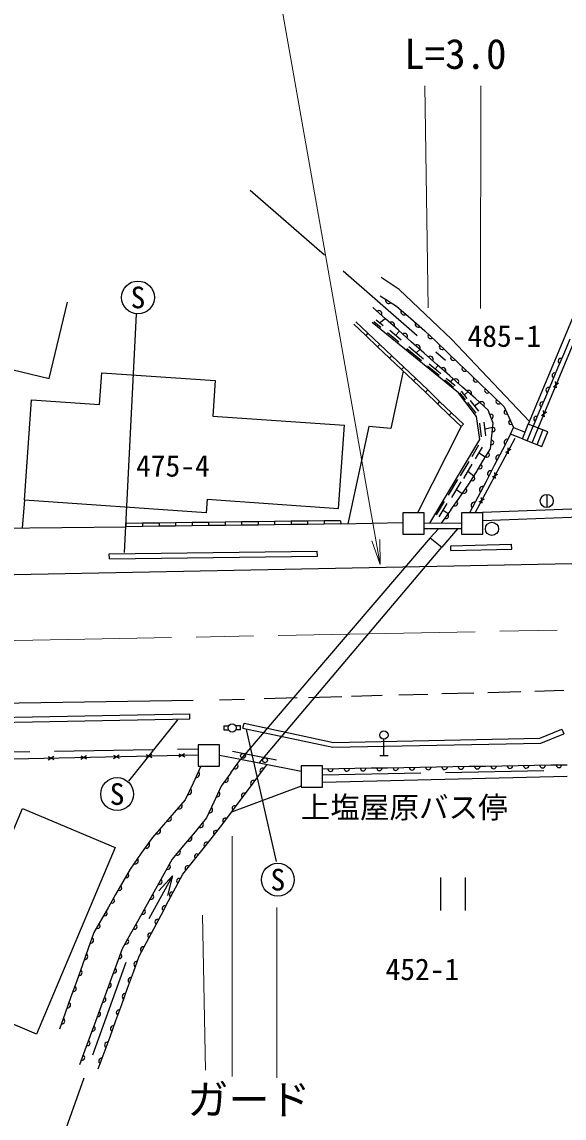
# Model space of a CAD drawing. Units: millimetres, scale not verified. Extents: x 40000 to 680000, y 20000 to 380000.
# Drawn here: x 319246 to 352278, y 250323 to 317123 of the extents above; entities that cross this region are included whole.
import ezdxf
from ezdxf.enums import TextEntityAlignment as Align

# ---------------------------------------------------------------- set-up
doc = ezdxf.new("R2010")
doc.units = ezdxf.units.MM
doc.header["$LTSCALE"] = 1000
doc.linetypes.add('CHAIN', pattern=[18.5, 12, -1.5, 3.5, -1.5])
doc.linetypes.add('DASHED', pattern=[7.5, 6, -1.5])
for name, color, linetype, lineweight in [('M-BGD', 7, 'Continuous', 25), ('M-BGD-EXST', 7, 'Continuous', 25), ('M-BMK', 2, 'CHAIN', 13), ('M-STR-HTXT', 7, 'Continuous', 13), ('M-STR-STR1', 1, 'Continuous', 25), ('M-STR-STRC', 7, 'Continuous', 25)]:
    doc.layers.add(name, color=color, linetype=linetype, lineweight=lineweight)
doc.layers.add('M-BMK-HTXT', color=7, linetype='Continuous')
doc.styles.add('ＭＳ ゴシック', font='')
doc.styles.get('ＭＳ ゴシック').set_extended_font_data('MS Gothic')

# ---------------------------------------------------------------- blocks, each defined once
blk = doc.blocks.new('open_arrow')
at = {"color": 0, "linetype": 'Continuous', "lineweight": -2}
blk.add_lwpolyline([(7.5, 1.25), (0, 0), (7.5, -1.25)], dxfattribs=at)

msp = doc.modelspace()

# ---------------------------------------------------------------- linework, layer by layer
at = {"layer": 'M-BGD', "linetype": 'DASHED'}
for p, q in [((333154, 306870), (345044, 296516)), ((344619, 286231), (344126, 285683)), ((345786, 286233), (344835, 285109)), ((298734, 272308), (329981, 272820)), ((337550, 271241), (352458, 271542)), ((325576, 259807), (320051, 244519))]:
    msp.add_line(p, q, dxfattribs=at)
at = {"layer": 'M-BGD'}
for p, q in [((353766, 301403), (350096, 292608)), ((350690, 292371), (354355, 301169)), ((320913, 295399), (322020, 300049)), ((341082, 300430), (342072, 299805)), ((341403, 299025), (340621, 299719)), ((342072, 299805), (342932, 299056)), ((340190, 298015), (339462, 298708)), ((340327, 298160), (339600, 298853)), ((341111, 298495), (340691, 298838)), ((341251, 298609), (340831, 298952)), ((341041, 298780), (341374, 299050)), ((342184, 298331), (341403, 299025)), ((342932, 299056), (343792, 298306)), ((340327, 298160), (340190, 298015)), ((340917, 297322), (340190, 298015)), ((341055, 297467), (340327, 298160)), ((342212, 297604), (341515, 298174)), ((342349, 297738), (341652, 298308)), ((342001, 298023), (342252, 298270)), ((342966, 297637), (342184, 298331)), ((343792, 298306), (344482, 297643)), ((341055, 297467), (340917, 297322)), ((341645, 296629), (340917, 297322)), ((341783, 296774), (341055, 297467)), ((343717, 296581), (342815, 297318)), ((343747, 296943), (342966, 297637)), ((344482, 297643), (345173, 296980)), ((352625, 297784), (352253, 296902)), ((341783, 296774), (341645, 296629)), ((342373, 295936), (341645, 296629)), ((342511, 296080), (341783, 296774)), ((343591, 296463), (342689, 297200)), ((343266, 296949), (343497, 297165)), ((344528, 296249), (343747, 296943)), ((345173, 296980), (345863, 296317)), ((352253, 296902), (351881, 296019)), ((318130, 296062), (320913, 295399)), ((342511, 296080), (342373, 295936)), ((343101, 295243), (342373, 295936)), ((343239, 295387), (342511, 296080)), ((344662, 295575), (343964, 296147)), ((344767, 295687), (344068, 296259)), ((344417, 295973), (344608, 296178)), ((345310, 295555), (344528, 296249)), ((345863, 296317), (346554, 295654)), ((351881, 296019), (351509, 295137)), ((323980, 293805), (324116, 295746)), ((324116, 295746), (331029, 295262)), ((331029, 295262), (330878, 293105)), ((343239, 295387), (343101, 295243)), ((343967, 294694), (343239, 295387)), ((345550, 294840), (345008, 295283)), ((345634, 294949), (345092, 295392)), ((346091, 294861), (345310, 295555)), ((345363, 295171), (345518, 295370)), ((346554, 295654), (347244, 294991)), ((343829, 294550), (343101, 295243)), ((343967, 294694), (343829, 294550)), ((344695, 294001), (343967, 294694)), ((346381, 294178), (346035, 294623)), ((346873, 294167), (346091, 294861)), ((347244, 294991), (347934, 294328)), ((351509, 295137), (351137, 294254)), ((351632, 294893), (351947, 295127)), ((351817, 294816), (351762, 295204)), ((319407, 287975), (319836, 294095)), ((319836, 294095), (323980, 293805)), ((344557, 293856), (343829, 294550)), ((344695, 294001), (344557, 293856)), ((345423, 293308), (344695, 294001)), ((346268, 294084), (345922, 294529)), ((346208, 294401), (346415, 294574)), ((346928, 293277), (346422, 293928)), ((347084, 293400), (346577, 294051)), ((346830, 293726), (347116, 293952)), ((347654, 293473), (346873, 294167)), ((347934, 294328), (348625, 293665)), ((351137, 294254), (350765, 293372)), ((345285, 293163), (344557, 293856)), ((345423, 293308), (345285, 293163)), ((346151, 292615), (345423, 293308)), ((347962, 292676), (347654, 293473)), ((348625, 293665), (348906, 293038)), ((350765, 293372), (350393, 292489)), ((350900, 293134), (351214, 293368)), ((351084, 293057), (351029, 293445)), ((330878, 293105), (338898, 292543)), ((346013, 292470), (345285, 293163)), ((346151, 292615), (346013, 292470)), ((347251, 291840), (347139, 292681)), ((347512, 291901), (347401, 292742)), ((347880, 291893), (347962, 292676)), ((348906, 293038), (349187, 292410)), ((349740, 291712), (350096, 292608)), ((351285, 292135), (350096, 292608)), ((338543, 287476), (338898, 292543)), ((346013, 292470), (343353, 287211)), ((347457, 292322), (347937, 292433)), ((349023, 291998), (348522, 291040)), ((349023, 291998), (349187, 292410)), ((349740, 291712), (349023, 291998)), ((349187, 292410), (349904, 292125)), ((350037, 291594), (350393, 292489)), ((350334, 291476), (350690, 292371)), ((350631, 291358), (350988, 292253)), ((350929, 291240), (351285, 292135)), ((346670, 290642), (347094, 291351)), ((346862, 287211), (349289, 291748)), ((347798, 291110), (347880, 291893)), ((349740, 291712), (350929, 291240)), ((346884, 290505), (347308, 291214)), ((347096, 290859), (347490, 290607)), ((347356, 290389), (347798, 291110)), ((348522, 291040), (348022, 290083)), ((348725, 290905), (349044, 291078)), ((348901, 290811), (348868, 291173)), ((345964, 289465), (346485, 290337)), ((346162, 289309), (346683, 290181)), ((346915, 289668), (347356, 290389)), ((348022, 290083), (347522, 289126)), ((346422, 289745), (346785, 289457)), ((346473, 288948), (346915, 289668)), ((347916, 289393), (348235, 289566)), ((348092, 289299), (348059, 289660)), ((345244, 288279), (345813, 289230)), ((345436, 288147), (346004, 289098)), ((345720, 288623), (346071, 288380)), ((345922, 288170), (346473, 288948)), ((347522, 289126), (347021, 288168)), ((319407, 287975), (319253, 286297)), ((330464, 287201), (319407, 287975)), ((330523, 288037), (330464, 287201)), ((330523, 288037), (338543, 287476)), ((345371, 287391), (345922, 288170)), ((347021, 288168), (346521, 287211)), ((347107, 287881), (347426, 288054)), ((347283, 287786), (347250, 288148)), ((344509, 287083), (344992, 287891)), ((344673, 286972), (345157, 287780)), ((345371, 287391), (344797, 286581)), ((344915, 287376), (345216, 287172)), ((347326, 286745), (363752, 287342)), ((326596, 286574), (325590, 286561)), ((327602, 286587), (326596, 286574)), ((326596, 286574), (326599, 286374)), ((328607, 286600), (327602, 286587)), ((327602, 286587), (327604, 286387)), ((329613, 286613), (328607, 286600)), ((328607, 286600), (328610, 286400)), ((330619, 286626), (329613, 286613)), ((329613, 286613), (329616, 286413)), ((331624, 286638), (330619, 286626)), ((330619, 286626), (330621, 286426)), ((332630, 286651), (331624, 286638)), ((331624, 286638), (331627, 286438)), ((333636, 286664), (332630, 286651)), ((332630, 286651), (332633, 286451)), ((334641, 286677), (333636, 286664)), ((333636, 286664), (333638, 286464)), ((335647, 286690), (334641, 286677)), ((334641, 286677), (334644, 286477)), ((336653, 286703), (335647, 286690)), ((335647, 286690), (335650, 286490)), ((337658, 286715), (336653, 286703)), ((336653, 286703), (336655, 286503)), ((338664, 286728), (337658, 286715)), ((337658, 286715), (337661, 286515)), ((338664, 286728), (338667, 286528)), ((338667, 286528), (342444, 286610)), ((343744, 287211), (342444, 287211)), ((342444, 287211), (342444, 285911)), ((343744, 285911), (343744, 287211)), ((343744, 286570), (346026, 286594)), ((347326, 287211), (346026, 287211)), ((346026, 287211), (346026, 285911)), ((347326, 285911), (347326, 287211)), ((316558, 286269), (325593, 286361)), ((325593, 286361), (325590, 286561)), ((326599, 286374), (325593, 286361)), ((327604, 286387), (326599, 286374)), ((328610, 286400), (327604, 286387)), ((329616, 286413), (328610, 286400)), ((330621, 286426), (329616, 286413)), ((331627, 286438), (330621, 286426)), ((332633, 286451), (331627, 286438)), ((333638, 286464), (332633, 286451)), ((334644, 286477), (333638, 286464)), ((335650, 286490), (334644, 286477)), ((336655, 286503), (335650, 286490)), ((337661, 286515), (336655, 286503)), ((338667, 286528), (337661, 286515)), ((342444, 285911), (343744, 285911)), ((346026, 286234), (343744, 286229)), ((346026, 285911), (347326, 285911)), ((345377, 285203), (349081, 285301)), ((349089, 285001), (349081, 285301)), ((324569, 284711), (337244, 284864)), ((324573, 284411), (324569, 284711)), ((337248, 284564), (337244, 284864)), ((345385, 284903), (345377, 285203)), ((345385, 284903), (349089, 285001)), ((324573, 284411), (337248, 284564)), ((302463, 274456), (329478, 274954)), ((302469, 274156), (329484, 274654)), ((329484, 274654), (329478, 274954)), ((332715, 274091), (332778, 274385)), ((352143, 274023), (352256, 273745)), ((331281, 273071), (329981, 273071)), ((329981, 273071), (329981, 271771)), ((331281, 271771), (331281, 273071)), ((332072, 272673), (333414, 272410)), ((302087, 271867), (329981, 272452)), ((320837, 272361), (321193, 272168)), ((320841, 272161), (321189, 272368)), ((322829, 272402), (323185, 272210)), ((322833, 272202), (323181, 272410)), ((324821, 272444), (325178, 272251)), ((324826, 272244), (325174, 272451)), ((326814, 272486), (327170, 272293)), ((326818, 272286), (327166, 272493)), ((328806, 272528), (329163, 272335)), ((328811, 272328), (329159, 272535)), ((332562, 272168), (331281, 272422)), ((331966, 271354), (332562, 272168)), ((333414, 272410), (334756, 272146)), ((336250, 271435), (333696, 271942)), ((330151, 271771), (329673, 270739)), ((329981, 271771), (331281, 271771)), ((331966, 271354), (331375, 270545)), ((333615, 271116), (334160, 271850)), ((337550, 271794), (336250, 271794)), ((336250, 271794), (336250, 270494)), ((337550, 270494), (337550, 271794)), ((338544, 271604), (337550, 271587)), ((339538, 271621), (338544, 271604)), ((340532, 271637), (339538, 271621)), ((341526, 271654), (340532, 271637)), ((342519, 271671), (341526, 271654)), ((343513, 271687), (342519, 271671)), ((344507, 271704), (343513, 271687)), ((345501, 271721), (344507, 271704)), ((346495, 271738), (345501, 271721)), ((347489, 271754), (346495, 271738)), ((348483, 271771), (347489, 271754)), ((349477, 271788), (348483, 271771)), ((350471, 271804), (349477, 271788)), ((351464, 271821), (350471, 271804)), ((352458, 271838), (351464, 271821)), ((329673, 270739), (329194, 269708)), ((331375, 270545), (330934, 269578)), ((336250, 270543), (332020, 268964)), ((333050, 270353), (333615, 271116)), ((352458, 271147), (337550, 270780)), ((332484, 269590), (333050, 270353)), ((336250, 270494), (337550, 270494)), ((329194, 269708), (328530, 268947)), ((330934, 269578), (330493, 268612)), ((331918, 268826), (332484, 269590)), ((318486, 267296), (319289, 269196)), ((319289, 269196), (324931, 266811)), ((328530, 268947), (327867, 268186)), ((330493, 268612), (329792, 267772)), ((331352, 268063), (331918, 268826)), ((327867, 268186), (327204, 267425)), ((330775, 267344), (331352, 268063)), ((327204, 267425), (326520, 266463)), ((329792, 267772), (329091, 266932)), ((330198, 266625), (330775, 267344)), ((324931, 266811), (320127, 255446)), ((329091, 266932), (328391, 266092)), ((329620, 265906), (330198, 266625)), ((326520, 266463), (325835, 265501)), ((328391, 266092), (327883, 265182)), ((329043, 265187), (329620, 265906)), ((325835, 265501), (325394, 264728)), ((325394, 264728), (324954, 263956)), ((328428, 265079), (326973, 262456)), ((327883, 265182), (327375, 264272)), ((328428, 265079), (327584, 264175)), ((328428, 265079), (328108, 263884)), ((328602, 264356), (329043, 265187)), ((324954, 263956), (324514, 263183)), ((327375, 264272), (326867, 263362)), ((328161, 263524), (328602, 264356)), ((326867, 263362), (326359, 262452)), ((327720, 262693), (328161, 263524)), ((324514, 263183), (324074, 262410)), ((327279, 261861), (327720, 262693)), ((324074, 262410), (323634, 261637)), ((326359, 262452), (325852, 261543)), ((326838, 261029), (327279, 261861)), ((323634, 261637), (323283, 260653)), ((325852, 261543), (325344, 260633)), ((323283, 260653), (322932, 259670)), ((325344, 260633), (325021, 259750)), ((326397, 260198), (326838, 261029)), ((326040, 259215), (326397, 260198)), ((320127, 255446), (310751, 259409)), ((322932, 259670), (322582, 258686)), ((325021, 259750), (324698, 258866)), ((325683, 258232), (326040, 259215)), ((322582, 258686), (322231, 257702)), ((324698, 258866), (324375, 257983)), ((324375, 257983), (324052, 257100)), ((325326, 257248), (325683, 258232)), ((322231, 257702), (321881, 256718)), ((324969, 256265), (325326, 257248)), ((321881, 256718), (321530, 255735)), ((324052, 257100), (323728, 256217)), ((323728, 256217), (323405, 255334)), ((324612, 255282), (324969, 256265)), ((323405, 255334), (323082, 254451)), ((324255, 254299), (324612, 255282)), ((323082, 254451), (322759, 253567)), ((323898, 253316), (324255, 254299))]:
    msp.add_line(p, q, dxfattribs=at)
for points in [[(350167, 292777), (345411, 297785), (342228, 300820), (341124, 301552)], [(344090, 286573), (347138, 291674), (346951, 293087), (345841, 294513), (340588, 298808)], [(342481, 295833), (341730, 292355), (340377, 292460), (339093, 286537)], [(332715, 274091), (338190, 272918), (350861, 273172), (352256, 273745)], [(332778, 274385), (338219, 273218), (350799, 273471), (352143, 274023)]]:
    msp.add_lwpolyline(points, dxfattribs=at)
at = {"layer": 'M-BGD', "linetype": 'DASHED'}
msp.add_lwpolyline([(347308, 287245), (363736, 287842), (375403, 288130)], dxfattribs=at)
at = {"layer": 'M-BGD'}
for centre in [(332714, 272394), (334056, 272131)]:
    msp.add_circle(centre, 150, dxfattribs=at)
for centre, radius, start, end in [((341605, 300161), 202, 162.6148, 312.87496), ((340995, 299352), 176, 326.92783, 129.86327), ((342532, 299465), 196, 152.37994, 305.477), ((341776, 298658), 176, 326.92583, 129.86555), ((343392, 298715), 196, 152.37907, 305.4759), ((342557, 297964), 176, 326.92783, 129.86327), ((344144, 297982), 160, 139.69175, 312.63471), ((343339, 297270), 176, 326.92939, 129.86417), ((344834, 297319), 160, 139.69032, 312.63355), ((344120, 296576), 176, 326.92532, 129.86578), ((345525, 296656), 160, 139.68636, 312.6401), ((352076, 296457), 160, 70.70254, 243.58419), ((344902, 295883), 176, 326.92939, 129.86417), ((346215, 295993), 160, 139.69032, 312.63355), ((345683, 295189), 176, 326.92783, 129.86327), ((346906, 295330), 160, 139.689, 312.63746), ((351704, 295574), 160, 70.69945, 243.58588), ((346465, 294495), 176, 326.92689, 129.86668), ((347596, 294667), 160, 139.69032, 312.63355), ((351332, 294692), 160, 70.69945, 243.58588), ((347246, 293801), 176, 326.92783, 129.86327), ((348286, 294004), 160, 139.68768, 312.63619), ((350960, 293809), 160, 70.69945, 243.58588), ((348737, 293339), 119, 98.90119, 309.34145), ((347815, 293077), 143, 288.12524, 114.04277), ((349018, 292711), 119, 98.90127, 309.34594), ((350588, 292927), 160, 70.69945, 243.58588), ((347938, 292282), 132, 256.40088, 91.68784), ((347857, 291499), 132, 256.40088, 91.68784), ((348802, 291504), 183, 72.79869, 232.00024), ((347585, 290745), 141, 234.8899, 62.06667), ((348302, 290546), 183, 72.79967, 231.99644), ((347143, 290024), 141, 234.89265, 62.06258), ((346701, 289304), 141, 234.89315, 62.06342), ((347801, 289589), 183, 72.79634, 231.99977), ((346190, 288564), 159, 238.01382, 51.40078), ((347301, 288632), 183, 72.79869, 232.00024), ((345639, 287786), 159, 238.01382, 51.40078), ((346800, 287675), 183, 72.79967, 231.99644), ((345088, 287008), 159, 238.01523, 51.40145), ((332248, 271769), 168, 239.95802, 47.6634), ((329871, 271274), 195, 258.3651, 51.81243), ((333905, 271493), 159, 56.55371, 230.344), ((338047, 271612), 166, 186.64781, 355.27864), ((339041, 271629), 166, 186.64588, 355.27706), ((340034, 271645), 166, 186.64401, 355.28244), ((341028, 271662), 166, 186.64574, 355.28066), ((342022, 271679), 166, 186.64781, 355.27864), ((343016, 271696), 166, 186.64954, 355.27686), ((344010, 271712), 166, 186.64422, 355.27878), ((345004, 271729), 166, 186.64574, 355.28066), ((345998, 271746), 166, 186.64788, 355.27858), ((346992, 271762), 166, 186.64954, 355.27686), ((347986, 271779), 166, 186.64788, 355.27858), ((348979, 271796), 166, 186.64588, 355.27706), ((349973, 271812), 166, 186.64408, 355.28238), ((350967, 271829), 166, 186.64954, 355.27686), ((351961, 271846), 166, 186.64954, 355.27686), ((331656, 270960), 168, 239.96153, 47.66192), ((333339, 270730), 159, 56.55371, 230.344), ((329392, 270242), 195, 258.36604, 51.80875), ((331127, 270074), 179, 254.92818, 56.03765), ((332774, 269966), 159, 56.55371, 230.344), ((328847, 269340), 169, 235.48292, 42.37754), ((330687, 269107), 179, 254.92818, 56.03765), ((332208, 269203), 159, 56.5518, 230.34301), ((328184, 268579), 169, 235.48006, 42.38041), ((331642, 268440), 159, 56.5518, 230.34301), ((327521, 267818), 169, 235.48006, 42.38041), ((330115, 268215), 186, 241.28249, 39.05004), ((329414, 267375), 186, 241.28083, 39.04929), ((331066, 267701), 154, 52.62521, 229.86009), ((326818, 266976), 204, 249.92884, 39.18059), ((328714, 266535), 186, 241.28083, 39.04929), ((330489, 266982), 154, 52.62401, 229.8642), ((326133, 266014), 204, 249.92492, 39.18282), ((329912, 266263), 154, 52.62223, 229.86307), ((325616, 265114), 148, 239.65891, 61.00618), ((328114, 265649), 176, 249.19426, 52.47413), ((329335, 265545), 154, 52.62081, 229.86216), ((327607, 264739), 176, 249.19711, 52.4684), ((328829, 264768), 157, 64.63237, 239.49012), ((325176, 264341), 148, 239.65797, 61.01047), ((327099, 263830), 176, 249.19066, 52.47325), ((328388, 263937), 157, 64.63237, 239.49012), ((324736, 263568), 148, 239.65797, 61.01047), ((327947, 263105), 157, 64.63237, 239.49012), ((324295, 262795), 148, 239.65533, 61.00784), ((326591, 262920), 176, 249.1961, 52.47229), ((323855, 262023), 148, 239.65797, 61.01047), ((326083, 262010), 176, 249.1961, 52.47229), ((327506, 262273), 157, 64.63237, 239.49012), ((323434, 261154), 176, 258.87828, 61.89489), ((325575, 261100), 176, 249.19526, 52.47025), ((327065, 261442), 157, 64.629, 239.49349), ((326624, 260610), 157, 64.63144, 239.49427), ((323083, 260170), 176, 258.87423, 61.89584), ((325176, 260194), 157, 252.42239, 67.39058), ((326243, 259697), 176, 78.61588, 241.46031), ((322733, 259186), 176, 258.87702, 61.89616), ((324853, 259310), 157, 252.4182, 67.39134), ((324530, 258427), 157, 252.4212, 67.38959), ((325886, 258714), 176, 78.61315, 241.46192), ((322382, 258203), 176, 258.87702, 61.89616), ((325529, 257731), 176, 78.61814, 241.45805), ((322032, 257219), 176, 258.8755, 61.89457), ((324207, 257544), 157, 252.41951, 67.39002), ((323884, 256661), 157, 252.4205, 67.39373), ((325172, 256748), 176, 78.61814, 241.45805), ((321681, 256235), 176, 258.87828, 61.89489), ((323560, 255778), 157, 252.42239, 67.39058), ((324815, 255765), 176, 78.61943, 241.45676), ((323237, 254895), 157, 252.42408, 67.39015), ((324458, 254782), 176, 78.6167, 241.45837), ((322914, 254011), 157, 252.42408, 67.39015), ((324101, 253799), 176, 78.6167, 241.45837)]:
    msp.add_arc(centre, radius, start, end, dxfattribs=at)
at = {"layer": 'M-BGD-EXST'}
for p, q in [((325497, 284792), (326231, 299319)), ((351221, 288330), (351221, 287530)), ((328723, 274595), (325747, 270850)), ((331556, 274224), (331556, 273974)), ((331556, 274224), (331840, 274224)), ((331556, 273974), (331840, 273974)), ((332556, 274224), (332272, 274224)), ((332556, 273974), (332272, 273974)), ((332556, 273974), (332556, 274224)), ((332905, 274008), (334735, 265951)), ((341300, 272413), (341300, 273413)), ((341050, 272413), (341550, 272413)), ((344743, 264976), (344743, 262976)), ((346243, 264976), (346243, 262976))]:
    msp.add_line(p, q, dxfattribs=at)
for centre, radius in [((326316, 300332), 1000), ((351221, 287930), 400), ((347884, 286229), 400), ((332056, 274099), 250), ((341300, 273663), 250), ((325044, 270068), 1000), ((334839, 264851), 1000)]:
    msp.add_circle(centre, radius, dxfattribs=at)
at = {"layer": 'M-BMK'}
msp.add_line((279370, 278669), (377814, 280556), dxfattribs=at)
at = {"layer": 'M-STR-HTXT'}
for p, q in [((343990, 299704), (343804, 313235)), ((347205, 313229), (347184, 299649)), ((332061, 267512), (332061, 252854)), ((330242, 262683), (330425, 253246)), ((334772, 252766), (334772, 263160))]:
    msp.add_line(p, q, dxfattribs=at)
msp.add_lwpolyline([(341063, 284061), (334087, 323623), (297069, 323623)], dxfattribs=at)
at = {"layer": 'M-STR-STR1'}
for p, q in [((344126, 285683), (332562, 272168)), ((344126, 285683), (344835, 285109)), ((333696, 271942), (344835, 285109)), ((333696, 271942), (332562, 272168))]:
    msp.add_line(p, q, dxfattribs=at)
at = {"layer": 'M-STR-STRC'}
for p, q in [((377661, 284587), (303052, 283127)), ((334000, 275887), (336024, 275943)), ((336696, 275962), (338735, 276019)), ((339329, 276035), (341195, 276087)), ((342202, 276115), (343984, 276165)), ((344836, 276188), (346774, 276242)), ((347630, 276266), (349651, 276322)), ((350504, 276346), (352267, 276395)), ((329672, 275766), (258277, 274710)), ((331289, 275811), (332808, 275854))]:
    msp.add_line(p, q, dxfattribs=at)

# ---------------------------------------------------------------- block references
at = {"layer": 'M-STR-HTXT', "xscale": 200, "yscale": 200, "rotation": 100}
msp.add_blockref('open_arrow', (341063, 284061), dxfattribs=at)

# ---------------------------------------------------------------- texts
at = {"layer": 'M-BGD-EXST', "style": 'ＭＳ ゴシック'}
for p in [(326316, 300332), (325044, 270068), (334839, 264851)]:
    msp.add_text('S', height=1320, dxfattribs=at).set_placement(p, align=Align.MIDDLE_CENTER)
at = {"layer": 'M-BMK-HTXT', "style": 'ＭＳ ゴシック'}
for s, p in [('485-1', (348640, 297982)), ('475-4', (328444, 290073)), ('上塩屋原バス停', (342536, 269260)), ('452-1', (343644, 259388))]:
    msp.add_text(s, height=1320, dxfattribs=at).set_placement(p, align=Align.MIDDLE_CENTER)
at = {"layer": 'M-STR-HTXT', "style": 'ＭＳ ゴシック'}
for s, p in [('L=3.0', (345653, 315176)), ('ガード', (333075, 251453))]:
    msp.add_text(s, height=1833, dxfattribs=at).set_placement(p, align=Align.MIDDLE_CENTER)

doc.saveas('drawing.dxf')
